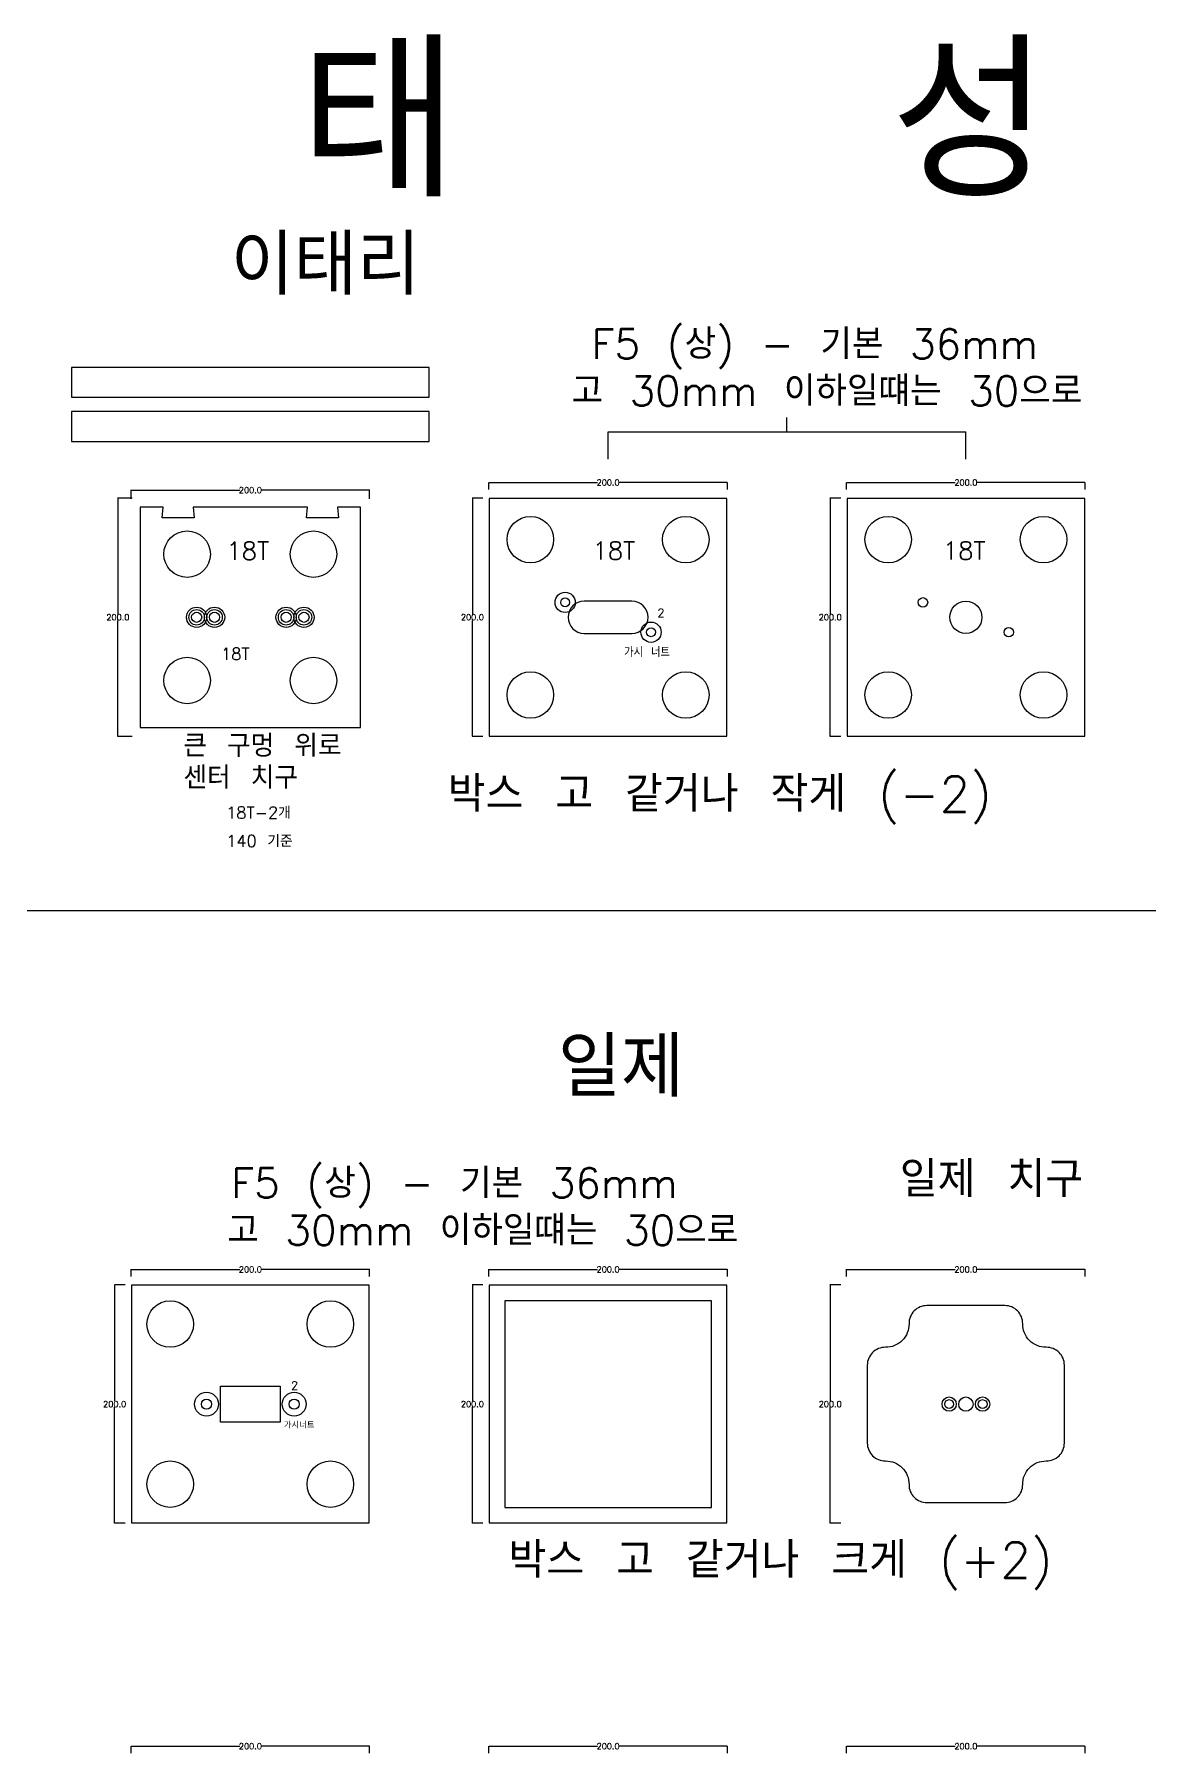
# Model space of a CAD drawing. Header units: millimetres. Extents: x 13291 to 28291, y 200 to 6643.
# Drawn here: x 14248 to 15182, y 1699 to 3145 of the extents above; entities that cross this region are included whole.
import ezdxf

# ---------------------------------------------------------------- set-up
doc = ezdxf.new("R2010")
doc.units = ezdxf.units.MM
for name, color, linetype in [('TEXT', 3, 'Continuous'), ('볼트 구멍', 7, 'Continuous'), ('치구', 7, 'Continuous'), ('치수', 7, 'Continuous')]:
    doc.layers.add(name, color=color, linetype=linetype)
doc.styles.get("Standard").update_dxf_attribs({"font": 'txt.shx', "bigfont": 'whgtxt.shx'})
doc.dimstyles.get("Standard").update_dxf_attribs({"dimtxt": 7, "dimasz": 0.18, "dimexe": 0.18, "dimexo": 0.0625, "dimgap": 0.09, "dimtad": 0, "dimtih": 1, "dimtoh": 1, "dimdec": 1, "dimzin": 0, "dimdsep": 46, "dimtxsty": 'Standard', "dimcen": 0.09, "dimadec": 0, "dimazin": 0, "dimtfac": 1, "dimtdec": 1, "dimtofl": 0, "dimtmove": 0, "dimatfit": 3, "dimfxl": 0, "dimtolj": 1, "dimtzin": 0, "dimarcsym": 0})

# ---------------------------------------------------------------- blocks, each defined once
blk = doc.blocks.new('*D6')
at = {"layer": 'Defpoints', "color": 0, "linetype": 'Continuous'}
for p in [(14528.7, 2762.4), (14328.7, 2755), (14528.7, 2755)]:
    blk.add_point(p, dxfattribs=at)
at = {"layer": '치수', "color": 0, "linetype": 'Continuous', "lineweight": -2}
for p, q in [((14328.7, 2755.1), (14328.7, 2762.6)), ((14328.8, 2762.4), (14419.8, 2762.4)), ((14528.5, 2762.4), (14437.5, 2762.4)), ((14528.7, 2755.1), (14528.7, 2762.6))]:
    blk.add_line(p, q, dxfattribs=at)
at = {"layer": '치수', "color": 0, "linetype": 'Continuous'}
for points in [[(14328.8, 2762.4), (14328.8, 2762.4), (14328.7, 2762.4)], [(14528.5, 2762.4), (14528.5, 2762.4), (14528.7, 2762.4)]]:
    blk.add_solid(points, dxfattribs=at)
at = {"layer": '치수', "color": 0, "linetype": 'Continuous', "insert": (14428.7, 2762.4), "char_height": 5, "attachment_point": 5}
blk.add_mtext('\\A1;200.0', dxfattribs=at)
blk = doc.blocks.new('*D53')
at = {"layer": 'Defpoints', "color": 0, "linetype": 'Continuous'}
for p in [(14329.7, 2755.7), (14317.6, 2555.7), (14329.7, 2555.7)]:
    blk.add_point(p, dxfattribs=at)
at = {"layer": '치수', "color": 0, "linetype": 'Continuous', "lineweight": -2}
for p, q in [((14329.6, 2755.7), (14317.4, 2755.7)), ((14317.6, 2755.5), (14317.6, 2658.3)), ((14317.6, 2555.9), (14317.6, 2653.1)), ((14329.6, 2555.7), (14317.4, 2555.7))]:
    blk.add_line(p, q, dxfattribs=at)
at = {"layer": '치수', "color": 0, "linetype": 'Continuous'}
for points in [[(14317.6, 2755.5), (14317.7, 2755.5), (14317.6, 2755.7)], [(14317.6, 2555.9), (14317.7, 2555.9), (14317.6, 2555.7)]]:
    blk.add_solid(points, dxfattribs=at)
at = {"layer": '치수', "color": 0, "linetype": 'Continuous', "insert": (14317.6, 2655.7), "char_height": 5, "attachment_point": 5}
blk.add_mtext('\\A1;200.0', dxfattribs=at)
blk = doc.blocks.new('*D152')
at = {"layer": 'Defpoints', "color": 0, "linetype": 'Continuous'}
for p in [(14323.8, 2095.7), (14314.9, 1895.7), (14323.8, 1895.7)]:
    blk.add_point(p, dxfattribs=at)
at = {"layer": '치수', "color": 0, "linetype": 'Continuous', "lineweight": -2}
for p, q in [((14323.7, 2095.7), (14314.7, 2095.7)), ((14314.9, 2095.5), (14314.9, 1998.3)), ((14314.9, 1895.9), (14314.9, 1993.1)), ((14323.7, 1895.7), (14314.7, 1895.7))]:
    blk.add_line(p, q, dxfattribs=at)
at = {"layer": '치수', "color": 0, "linetype": 'Continuous'}
for points in [[(14314.8, 2095.5), (14314.9, 2095.5), (14314.9, 2095.7)], [(14314.8, 1895.9), (14314.9, 1895.9), (14314.9, 1895.7)]]:
    blk.add_solid(points, dxfattribs=at)
at = {"layer": '치수', "color": 0, "linetype": 'Continuous', "insert": (14314.9, 1995.7), "char_height": 5, "attachment_point": 5}
blk.add_mtext('\\A1;200.0', dxfattribs=at)
blk = doc.blocks.new('*D157')
at = {"layer": 'Defpoints', "color": 0, "linetype": 'Continuous'}
for p in [(14328.7, 2102.8), (14528.7, 2108.7), (14528.7, 2102.8)]:
    blk.add_point(p, dxfattribs=at)
at = {"layer": '치수', "color": 0, "linetype": 'Continuous', "lineweight": -2}
for p, q in [((14328.7, 2102.8), (14328.7, 2108.8)), ((14328.8, 2108.7), (14419.8, 2108.7)), ((14528.5, 2108.7), (14437.5, 2108.7)), ((14528.7, 2102.8), (14528.7, 2108.8))]:
    blk.add_line(p, q, dxfattribs=at)
at = {"layer": '치수', "color": 0, "linetype": 'Continuous'}
for points in [[(14328.8, 2108.7), (14328.8, 2108.6), (14328.7, 2108.7)], [(14528.5, 2108.7), (14528.5, 2108.6), (14528.7, 2108.7)]]:
    blk.add_solid(points, dxfattribs=at)
at = {"layer": '치수', "color": 0, "linetype": 'Continuous', "insert": (14428.7, 2108.7), "char_height": 5, "attachment_point": 5}
blk.add_mtext('\\A1;200.0', dxfattribs=at)
blk = doc.blocks.new('*D179')
at = {"layer": 'Defpoints', "color": 0, "linetype": 'Continuous'}
for p in [(14623.8, 2755.7), (14614.9, 2555.7), (14623.8, 2555.7)]:
    blk.add_point(p, dxfattribs=at)
at = {"layer": '치수', "color": 0, "linetype": 'Continuous', "lineweight": -2}
for p, q in [((14623.7, 2755.7), (14614.7, 2755.7)), ((14614.9, 2755.5), (14614.9, 2658.3)), ((14614.9, 2555.9), (14614.9, 2653.1)), ((14623.7, 2555.7), (14614.7, 2555.7))]:
    blk.add_line(p, q, dxfattribs=at)
at = {"layer": '치수', "color": 0, "linetype": 'Continuous'}
for points in [[(14614.8, 2755.5), (14614.9, 2755.5), (14614.9, 2755.7)], [(14614.8, 2555.9), (14614.9, 2555.9), (14614.9, 2555.7)]]:
    blk.add_solid(points, dxfattribs=at)
at = {"layer": '치수', "color": 0, "linetype": 'Continuous', "insert": (14614.9, 2655.7), "char_height": 5, "attachment_point": 5}
blk.add_mtext('\\A1;200.0', dxfattribs=at)
blk = doc.blocks.new('*D180')
at = {"layer": 'Defpoints', "color": 0, "linetype": 'Continuous'}
for p in [(14923.8, 2755.7), (14914.9, 2555.7), (14923.8, 2555.7)]:
    blk.add_point(p, dxfattribs=at)
at = {"layer": '치수', "color": 0, "linetype": 'Continuous', "lineweight": -2}
for p, q in [((14923.7, 2755.7), (14914.7, 2755.7)), ((14914.9, 2755.5), (14914.9, 2658.3)), ((14914.9, 2555.9), (14914.9, 2653.1)), ((14923.7, 2555.7), (14914.7, 2555.7))]:
    blk.add_line(p, q, dxfattribs=at)
at = {"layer": '치수', "color": 0, "linetype": 'Continuous'}
for points in [[(14914.8, 2755.5), (14914.9, 2755.5), (14914.9, 2755.7)], [(14914.8, 2555.9), (14914.9, 2555.9), (14914.9, 2555.7)]]:
    blk.add_solid(points, dxfattribs=at)
at = {"layer": '치수', "color": 0, "linetype": 'Continuous', "insert": (14914.9, 2655.7), "char_height": 5, "attachment_point": 5}
blk.add_mtext('\\A1;200.0', dxfattribs=at)
blk = doc.blocks.new('*D208')
at = {"layer": 'Defpoints', "color": 0, "linetype": 'Continuous'}
for p in [(14928.7, 2762.8), (15128.7, 2768.7), (15128.7, 2762.8)]:
    blk.add_point(p, dxfattribs=at)
at = {"layer": '치수', "color": 0, "linetype": 'Continuous', "lineweight": -2}
for p, q in [((14928.7, 2762.8), (14928.7, 2768.8)), ((14928.8, 2768.7), (15019.8, 2768.7)), ((15128.5, 2768.7), (15037.5, 2768.7)), ((15128.7, 2762.8), (15128.7, 2768.8))]:
    blk.add_line(p, q, dxfattribs=at)
at = {"layer": '치수', "color": 0, "linetype": 'Continuous'}
for points in [[(14928.8, 2768.7), (14928.8, 2768.6), (14928.7, 2768.7)], [(15128.5, 2768.7), (15128.5, 2768.6), (15128.7, 2768.7)]]:
    blk.add_solid(points, dxfattribs=at)
at = {"layer": '치수', "color": 0, "linetype": 'Continuous', "insert": (15028.7, 2768.7), "char_height": 5, "attachment_point": 5}
blk.add_mtext('\\A1;200.0', dxfattribs=at)
blk = doc.blocks.new('*D218')
at = {"layer": 'Defpoints', "color": 0, "linetype": 'Continuous'}
for p in [(14923.8, 2095.7), (14914.9, 1895.7), (14923.8, 1895.7)]:
    blk.add_point(p, dxfattribs=at)
at = {"layer": '치수', "color": 0, "linetype": 'Continuous', "lineweight": -2}
for p, q in [((14923.7, 2095.7), (14914.7, 2095.7)), ((14914.9, 2095.5), (14914.9, 1998.3)), ((14914.9, 1895.9), (14914.9, 1993.1)), ((14923.7, 1895.7), (14914.7, 1895.7))]:
    blk.add_line(p, q, dxfattribs=at)
at = {"layer": '치수', "color": 0, "linetype": 'Continuous'}
for points in [[(14914.8, 2095.5), (14914.9, 2095.5), (14914.9, 2095.7)], [(14914.8, 1895.9), (14914.9, 1895.9), (14914.9, 1895.7)]]:
    blk.add_solid(points, dxfattribs=at)
at = {"layer": '치수', "color": 0, "linetype": 'Continuous', "insert": (14914.9, 1995.7), "char_height": 5, "attachment_point": 5}
blk.add_mtext('\\A1;200.0', dxfattribs=at)
blk = doc.blocks.new('*D219')
at = {"layer": 'Defpoints', "color": 0, "linetype": 'Continuous'}
for p in [(14928.7, 2102.8), (15128.7, 2108.7), (15128.7, 2102.8)]:
    blk.add_point(p, dxfattribs=at)
at = {"layer": '치수', "color": 0, "linetype": 'Continuous', "lineweight": -2}
for p, q in [((14928.7, 2102.8), (14928.7, 2108.8)), ((14928.8, 2108.7), (15019.8, 2108.7)), ((15128.5, 2108.7), (15037.5, 2108.7)), ((15128.7, 2102.8), (15128.7, 2108.8))]:
    blk.add_line(p, q, dxfattribs=at)
at = {"layer": '치수', "color": 0, "linetype": 'Continuous'}
for points in [[(14928.8, 2108.7), (14928.8, 2108.6), (14928.7, 2108.7)], [(15128.5, 2108.7), (15128.5, 2108.6), (15128.7, 2108.7)]]:
    blk.add_solid(points, dxfattribs=at)
at = {"layer": '치수', "color": 0, "linetype": 'Continuous', "insert": (15028.7, 2108.7), "char_height": 5, "attachment_point": 5}
blk.add_mtext('\\A1;200.0', dxfattribs=at)
blk = doc.blocks.new('*D220')
at = {"layer": 'Defpoints', "color": 0, "linetype": 'Continuous'}
for p in [(14628.7, 2762.8), (14828.7, 2768.7), (14828.7, 2762.8)]:
    blk.add_point(p, dxfattribs=at)
at = {"layer": '치수', "color": 0, "linetype": 'Continuous', "lineweight": -2}
for p, q in [((14628.7, 2762.8), (14628.7, 2768.8)), ((14628.8, 2768.7), (14719.8, 2768.7)), ((14828.5, 2768.7), (14737.5, 2768.7)), ((14828.7, 2762.8), (14828.7, 2768.8))]:
    blk.add_line(p, q, dxfattribs=at)
at = {"layer": '치수', "color": 0, "linetype": 'Continuous'}
for points in [[(14628.8, 2768.7), (14628.8, 2768.6), (14628.7, 2768.7)], [(14828.5, 2768.7), (14828.5, 2768.6), (14828.7, 2768.7)]]:
    blk.add_solid(points, dxfattribs=at)
at = {"layer": '치수', "color": 0, "linetype": 'Continuous', "insert": (14728.7, 2768.7), "char_height": 5, "attachment_point": 5}
blk.add_mtext('\\A1;200.0', dxfattribs=at)
blk = doc.blocks.new('*D221')
at = {"layer": 'Defpoints', "color": 0, "linetype": 'Continuous'}
for p in [(14623.8, 2095.7), (14614.9, 1895.7), (14623.8, 1895.7)]:
    blk.add_point(p, dxfattribs=at)
at = {"layer": '치수', "color": 0, "linetype": 'Continuous', "lineweight": -2}
for p, q in [((14623.7, 2095.7), (14614.7, 2095.7)), ((14614.9, 2095.5), (14614.9, 1998.3)), ((14614.9, 1895.9), (14614.9, 1993.1)), ((14623.7, 1895.7), (14614.7, 1895.7))]:
    blk.add_line(p, q, dxfattribs=at)
at = {"layer": '치수', "color": 0, "linetype": 'Continuous'}
for points in [[(14614.8, 2095.5), (14614.9, 2095.5), (14614.9, 2095.7)], [(14614.8, 1895.9), (14614.9, 1895.9), (14614.9, 1895.7)]]:
    blk.add_solid(points, dxfattribs=at)
at = {"layer": '치수', "color": 0, "linetype": 'Continuous', "insert": (14614.9, 1995.7), "char_height": 5, "attachment_point": 5}
blk.add_mtext('\\A1;200.0', dxfattribs=at)
blk = doc.blocks.new('*D222')
at = {"layer": 'Defpoints', "color": 0, "linetype": 'Continuous'}
for p in [(14628.7, 2102.8), (14828.7, 2108.7), (14828.7, 2102.8)]:
    blk.add_point(p, dxfattribs=at)
at = {"layer": '치수', "color": 0, "linetype": 'Continuous', "lineweight": -2}
for p, q in [((14628.7, 2102.8), (14628.7, 2108.8)), ((14628.8, 2108.7), (14719.8, 2108.7)), ((14828.5, 2108.7), (14737.5, 2108.7)), ((14828.7, 2102.8), (14828.7, 2108.8))]:
    blk.add_line(p, q, dxfattribs=at)
at = {"layer": '치수', "color": 0, "linetype": 'Continuous'}
for points in [[(14628.8, 2108.7), (14628.8, 2108.6), (14628.7, 2108.7)], [(14828.5, 2108.7), (14828.5, 2108.6), (14828.7, 2108.7)]]:
    blk.add_solid(points, dxfattribs=at)
at = {"layer": '치수', "color": 0, "linetype": 'Continuous', "insert": (14728.7, 2108.7), "char_height": 5, "attachment_point": 5}
blk.add_mtext('\\A1;200.0', dxfattribs=at)
blk = doc.blocks.new('*D627')
at = {"layer": 'Defpoints', "color": 0, "linetype": 'Continuous'}
for p in [(14528.7, 1708.7), (14328.7, 1702.8), (14528.7, 1702.8)]:
    blk.add_point(p, dxfattribs=at)
at = {"layer": '치수', "color": 0, "linetype": 'Continuous', "lineweight": -2}
for p, q in [((14328.7, 1702.8), (14328.7, 1708.8)), ((14328.8, 1708.7), (14419.8, 1708.7)), ((14528.5, 1708.7), (14437.5, 1708.7)), ((14528.7, 1702.8), (14528.7, 1708.8))]:
    blk.add_line(p, q, dxfattribs=at)
at = {"layer": '치수', "color": 0, "linetype": 'Continuous'}
for points in [[(14328.8, 1708.7), (14328.8, 1708.6), (14328.7, 1708.7)], [(14528.5, 1708.7), (14528.5, 1708.6), (14528.7, 1708.7)]]:
    blk.add_solid(points, dxfattribs=at)
at = {"layer": '치수', "color": 0, "linetype": 'Continuous', "insert": (14428.7, 1708.7), "char_height": 5, "attachment_point": 5}
blk.add_mtext('\\A1;200.0', dxfattribs=at)
blk = doc.blocks.new('*D633')
at = {"layer": 'Defpoints', "color": 0, "linetype": 'Continuous'}
for p in [(14828.7, 1708.7), (14628.7, 1702.8), (14828.7, 1702.8)]:
    blk.add_point(p, dxfattribs=at)
at = {"layer": '치수', "color": 0, "linetype": 'Continuous', "lineweight": -2}
for p, q in [((14628.7, 1702.8), (14628.7, 1708.8)), ((14628.8, 1708.7), (14719.8, 1708.7)), ((14828.5, 1708.7), (14737.5, 1708.7)), ((14828.7, 1702.8), (14828.7, 1708.8))]:
    blk.add_line(p, q, dxfattribs=at)
at = {"layer": '치수', "color": 0, "linetype": 'Continuous'}
for points in [[(14628.8, 1708.7), (14628.8, 1708.6), (14628.7, 1708.7)], [(14828.5, 1708.7), (14828.5, 1708.6), (14828.7, 1708.7)]]:
    blk.add_solid(points, dxfattribs=at)
at = {"layer": '치수', "color": 0, "linetype": 'Continuous', "insert": (14728.7, 1708.7), "char_height": 5, "attachment_point": 5}
blk.add_mtext('\\A1;200.0', dxfattribs=at)
blk = doc.blocks.new('*D631')
at = {"layer": 'Defpoints', "color": 0, "linetype": 'Continuous'}
for p in [(15128.7, 1708.7), (14928.7, 1702.8), (15128.7, 1702.8)]:
    blk.add_point(p, dxfattribs=at)
at = {"layer": '치수', "color": 0, "linetype": 'Continuous', "lineweight": -2}
for p, q in [((14928.7, 1702.8), (14928.7, 1708.8)), ((14928.8, 1708.7), (15019.8, 1708.7)), ((15128.5, 1708.7), (15037.5, 1708.7)), ((15128.7, 1702.8), (15128.7, 1708.8))]:
    blk.add_line(p, q, dxfattribs=at)
at = {"layer": '치수', "color": 0, "linetype": 'Continuous'}
for points in [[(14928.8, 1708.7), (14928.8, 1708.6), (14928.7, 1708.7)], [(15128.5, 1708.7), (15128.5, 1708.6), (15128.7, 1708.7)]]:
    blk.add_solid(points, dxfattribs=at)
at = {"layer": '치수', "color": 0, "linetype": 'Continuous', "insert": (15028.7, 1708.7), "char_height": 5, "attachment_point": 5}
blk.add_mtext('\\A1;200.0', dxfattribs=at)

msp = doc.modelspace()

# ---------------------------------------------------------------- linework, layer by layer
at = {"color": 6}
msp.add_lwpolyline([(13291.441, 2409.699), (16291.441, 2409.699), (16291.441, 1307.396), (13291.441, 1307.396)], close=True, dxfattribs=at)
at = {"layer": 'TEXT', "color": 1}
for p, q in [((14878.65, 2811.202), (14878.65, 2823.234)), ((14728.65, 2811.202), (15028.65, 2811.202)), ((14728.65, 2788.333), (14728.65, 2811.202)), ((15028.65, 2788.333), (15028.65, 2811.202))]:
    msp.add_line(p, q, dxfattribs=at)
at = {"layer": '볼트 구멍', "color": 3}
msp.add_lwpolyline([(14708.65, 2642.171), (14748.65, 2642.171, 1), (14748.65, 2669.171), (14708.65, 2669.171, 1)], format="xyb", close=True, dxfattribs=at)
msp.add_lwpolyline([(14453.65, 1980.671), (14403.65, 1980.671), (14403.65, 2010.671), (14453.65, 2010.671)], close=True, dxfattribs=at)
at = {"layer": '볼트 구멍', "color": 1}
for centre, radius in [((14692.65, 2668.171), 8.5), ((14398.65, 2655.671), 8.5), ((14398.65, 2655.671), 4.25), ((14458.65, 2655.671), 8.5), ((14458.65, 2655.671), 4.25), ((14764.65, 2643.171), 8.5), ((14391.9, 1995.609), 10), ((14465.4, 1995.609), 10)]:
    msp.add_circle(centre, radius, dxfattribs=at)
at = {"layer": '볼트 구멍', "color": 3}
for centre, radius in [((14383.65, 2655.671), 8.5), ((14383.65, 2655.671), 4.25), ((14473.65, 2655.671), 8.5), ((14473.65, 2655.671), 4.25), ((14692.65, 2668.171), 3.75), ((14992.65, 2668.171), 4), ((15028.65, 2655.671), 13.5), ((14764.65, 2643.171), 3.75), ((15064.65, 2643.171), 4), ((14391.9, 1995.609), 4.25), ((14465.4, 1995.609), 4.25), ((15014.65, 1995.671), 3.75), ((15028.65, 1995.671), 6), ((15042.65, 1995.671), 3.75)]:
    msp.add_circle(centre, radius, dxfattribs=at)
at = {"layer": '볼트 구멍', "color": 6}
for centre, radius in [((14383.65, 2655.671), 6.5), ((14398.65, 2655.671), 6.5), ((14458.65, 2655.671), 6.5), ((14473.65, 2655.671), 6.5), ((15014.65, 1995.671), 6), ((15042.65, 1995.671), 6)]:
    msp.add_circle(centre, radius, dxfattribs=at)
at = {"layer": '치구'}
for points in [[(14578.65, 2865.277), (14278.65, 2865.277), (14278.65, 2840.277), (14578.65, 2840.277)], [(14578.65, 2828.211), (14278.65, 2828.211), (14278.65, 2803.211), (14578.65, 2803.211)], [(14380.65, 2748.171), (14381.65, 2739.171), (14354.65, 2739.171), (14355.65, 2748.171), (14336.15, 2748.171), (14336.15, 2563.171), (14521.15, 2563.171), (14521.15, 2748.171), (14501.65, 2748.171), (14502.65, 2739.171), (14475.65, 2739.171), (14476.65, 2748.171)], [(14629, 2755.321), (14629, 2556.021), (14828.3, 2556.021), (14828.3, 2755.321)], [(14929, 2755.321), (14929, 2556.021), (15128.3, 2556.021), (15128.3, 2755.321)], [(14329, 2095.321), (14329, 1896.021), (14528.3, 1896.021), (14528.3, 2095.321)], [(14629, 2095.321), (14629, 1896.021), (14828.3, 1896.021), (14828.3, 2095.321)], [(14642, 2082.321), (14642, 1909.021), (14815.3, 1909.021), (14815.3, 2082.321)]]:
    msp.add_lwpolyline(points, close=True, dxfattribs=at)
msp.add_lwpolyline([(14946, 1963.018, 0.41846494), (14961.218, 1948.019, -0.42272923), (14980.998, 1928.239, 0.41846494), (14995.997, 1913.021), (15061.304, 1913.021, 0.41846494), (15076.302, 1928.239, -0.42272923), (15096.083, 1948.019, 0.41846494), (15111.3, 1963.018), (15111.3, 2028.325, 0.41846494), (15096.083, 2043.323, -0.42272923), (15076.302, 2063.104, 0.41846494), (15061.304, 2078.321), (14995.997, 2078.321, 0.41846494), (14980.998, 2063.104, -0.42272923), (14961.218, 2043.323, 0.41846494), (14946, 2028.325)], format="xyb", close=True, dxfattribs=at)
for centre in [(14663.5, 2720.821), (14793.8, 2720.821), (14963.5, 2720.821), (15093.8, 2720.821), (14375.65, 2708.671), (14481.65, 2708.671), (14375.65, 2602.671), (14481.65, 2602.671), (14663.5, 2590.521), (14793.8, 2590.521), (14963.5, 2590.521), (15093.8, 2590.521), (14361.5, 2062.821), (14495.8, 2062.821), (14361.5, 1928.521), (14495.8, 1928.521)]:
    msp.add_circle(centre, 19.5, dxfattribs=at)

# ---------------------------------------------------------------- texts
for s, p in [('이태리', (14412.251, 2926.283)), ('일제', (14686.625, 2253.485))]:
    msp.add_text(s, height=50).set_placement(p)
at = {"layer": 'TEXT', "linetype": 'Continuous'}
msp.add_text('태   성', height=125, dxfattribs=at).set_placement((14470.165, 3008.513))
at = {"layer": 'TEXT', "color": 1, "linetype": 'Continuous'}
for s, height, p in [('F5 (상) - 기본 36mm', 25, (14714.79, 2872.413)), ('큰 구멍 위로 ', 18.75, (14372.553, 2538.6)), ('센터 치구', 18.75, (14372.553, 2511.814)), ('F5 (상) - 기본 36mm', 25, (14412.617, 2168.583))]:
    msp.add_text(s, height=height, dxfattribs=at).set_placement(p)
at = {"layer": 'TEXT', "color": 2, "linetype": 'Continuous'}
for p in [(14697.937, 2833.051), (14409.383, 2128.996)]:
    msp.add_text('고 30mm 이하일떄는 30으로', height=25, dxfattribs=at).set_placement(p)
at = {"layer": 'TEXT', "color": 1}
for s, height, p in [('18T', 15, (14408.516, 2703.943)), ('가시 너트', 7.5, (14742.09, 2622.507)), ('18T', 10, (14404.075, 2619.956)), ('박스 고 같거나 작게 (-2)', 30, (14594.195, 2492.478)), ('18T-2개', 10, (14408.314, 2486.8)), ('140 기준', 10, (14408.314, 2463.047)), ('일제 치구', 30, (14973.279, 2169.424)), ('박스 고 같거나 크게 (+2)', 30, (14645.174, 1849.977))]:
    msp.add_text(s, height=height, dxfattribs=at).set_placement(p)
at = {"layer": '볼트 구멍', "color": 1}
for s, height, p in [('2', 7, (14769.95, 2655.82)), ('2', 7, (14462.727, 2007.734)), ('가시너트', 5, (14456.734, 1975.454))]:
    msp.add_text(s, height=height, dxfattribs=at).set_placement(p)
at = {"layer": '치구', "color": 1}
for p in [(14715.557, 2704.093), (15009.314, 2704.093)]:
    msp.add_text('18T', height=15, dxfattribs=at).set_placement(p)

# ---------------------------------------------------------------- dimensions: what is measured, and where the dimension line sits
at = {"layer": '치수', "color": 4, "linetype": 'Continuous'}
for base, p1, p2, picture, middle in [((14528.65, 2762.393), (14328.65, 2754.996), (14528.65, 2754.996), '*D6', (14428.65, 2762.393)), ((14828.65, 2768.662), (14628.65, 2762.778), (14828.65, 2762.778), '*D220', (14728.65, 2768.662)), ((15128.65, 2768.662), (14928.65, 2762.778), (15128.65, 2762.778), '*D208', (15028.65, 2768.662)), ((14528.65, 2108.662), (14328.65, 2102.778), (14528.65, 2102.778), '*D157', (14428.65, 2108.662)), ((14828.65, 2108.662), (14628.65, 2102.778), (14828.65, 2102.778), '*D222', (14728.65, 2108.662)), ((15128.65, 2108.662), (14928.65, 2102.778), (15128.65, 2102.778), '*D219', (15028.65, 2108.662)), ((14528.65, 1708.662), (14328.65, 1702.778), (14528.65, 1702.778), '*D627', (14428.65, 1708.662)), ((14828.65, 1708.662), (14628.65, 1702.778), (14828.65, 1702.778), '*D633', (14728.65, 1708.662)), ((15128.65, 1708.662), (14928.65, 1702.778), (15128.65, 1702.778), '*D631', (15028.65, 1708.662))]:
    dim = msp.add_linear_dim(base=base, p1=p1, p2=p2, dimstyle='Standard', override={"dimtxt": 5}, dxfattribs=at)
    dim.commit()
    dim.dimension.update_dxf_attribs({"geometry": picture, "text_midpoint": middle})
for base, p1, p2, picture, middle in [((14317.621, 2555.671), (14329.69, 2755.671), (14329.69, 2555.671), '*D53', (14317.621, 2655.671)), ((14614.854, 2555.671), (14623.759, 2755.671), (14623.759, 2555.671), '*D179', (14614.854, 2655.671)), ((14914.854, 2555.671), (14923.759, 2755.671), (14923.759, 2555.671), '*D180', (14914.854, 2655.671)), ((14314.854, 1895.671), (14323.759, 2095.671), (14323.759, 1895.671), '*D152', (14314.854, 1995.671)), ((14614.854, 1895.671), (14623.759, 2095.671), (14623.759, 1895.671), '*D221', (14614.854, 1995.671)), ((14914.854, 1895.671), (14923.759, 2095.671), (14923.759, 1895.671), '*D218', (14914.854, 1995.671))]:
    dim = msp.add_linear_dim(base=base, p1=p1, p2=p2, angle=90, dimstyle='Standard', override={"dimtxt": 5}, dxfattribs=at)
    dim.commit()
    dim.dimension.update_dxf_attribs({"geometry": picture, "text_midpoint": middle})

doc.saveas('drawing.dxf')
